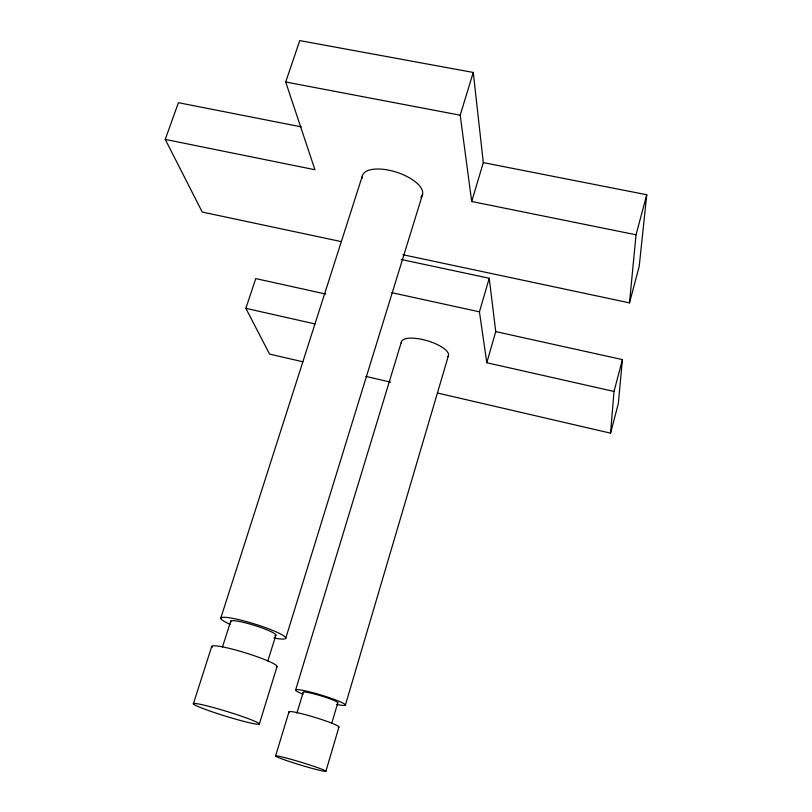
<?xml version="1.0" encoding="UTF-8"?>
<svg xmlns="http://www.w3.org/2000/svg" width="812" height="812" viewBox="0 0 812 812"><rect width="100%" height="100%" fill="white"/><g stroke="black" fill="none" stroke-linecap="round" stroke-linejoin="round"><path stroke-width="1.22" d="M437.587 393.049L610.553 433.161L614.014 391.455L622.428 359.604L495.746 331.611L489.23 278.262L401.209 259.485M622.428 359.604L618.338 403.534L610.553 433.161M402.874 254.704L629.503 302.876L636.04 234.79L646.748 194.748L483.313 162.623L473.264 72.451L299.77 40.6L285.692 82.002L314.944 169.738L165.252 139.41L178.407 102.698L301.303 126.855M646.748 194.748L639.227 266.275L629.503 302.876M614.014 391.455L486.794 362.731L495.746 331.611M486.794 362.731L479.435 311.838L489.23 278.262M325.896 771.288A26.299 1.421 16.9 0 0 288.686 758.672A26.299 1.421 16.9 0 0 287.621 760.915A26.299 1.421 16.9 0 0 325.896 771.288L338.949 727.014M345.394 705.141L448.407 355.768M331.702 723.441L337.822 702.827M636.04 234.79L471.701 201.498L483.313 162.623M296.928 713.088L303.18 692.352M275.572 756.002L288.981 711.891M295.609 690.027L401.443 341.75M471.701 201.498L460.191 115.192L473.264 72.451M259.332 724.081A34.51 2.436 17.1 0 0 211.09 706.927A34.51 2.436 17.1 0 0 208.694 710.612A34.51 2.436 17.1 0 0 259.332 724.081L277.024 666.652M285.722 638.394L422.565 194.362M267.828 660.958L275.907 635.096M222.458 647.093L230.76 621.089M193.388 703.771L211.729 646.453M220.783 618.145L362.446 175.666M302.917 361.807L269.564 354.073L245.853 308.327L255.77 278.587L325.734 294.045M285.692 82.002L460.191 115.192M340.959 241.54L202.259 212.054L165.252 139.41M391.851 292.696L479.435 311.838M245.853 308.327L314.863 323.907M365.928 376.423L390.643 382.158M212.257 647.347A34.185 3.755 17.2 0 1 244.412 652.543A34.185 3.755 17.2 0 1 276.547 666.987M362.274 178.285A31.485 13.581 17.9 0 1 396.845 172.296A31.485 13.581 17.9 0 1 420.849 197.367M230.212 624.387A34.023 4.395 17.2 0 1 231.105 618.064A34.023 4.395 17.2 0 1 277.745 632.599A34.023 4.395 17.2 0 1 273.959 638.019M230.973 621.962A23.66 3.055 17.2 0 1 254.887 625.534A23.66 3.055 17.2 0 1 274.852 635.766M401.473 343.364A24.512 8.232 16.5 0 1 426.686 340.563A24.512 8.232 16.5 0 1 447.869 356.681M303.059 694.23A26.014 2.568 16.9 0 1 303.252 690.433A26.014 2.568 16.9 0 1 338.959 701.274A26.014 2.568 16.9 0 1 336.726 704.44M289.417 712.449A26.116 2.192 16.9 0 1 314.376 717.24A26.116 2.192 16.9 0 1 338.35 727.258M303.292 692.616A18.097 1.786 16.9 0 1 321.44 695.975A18.097 1.786 16.9 0 1 337.406 703.05"/></g></svg>
